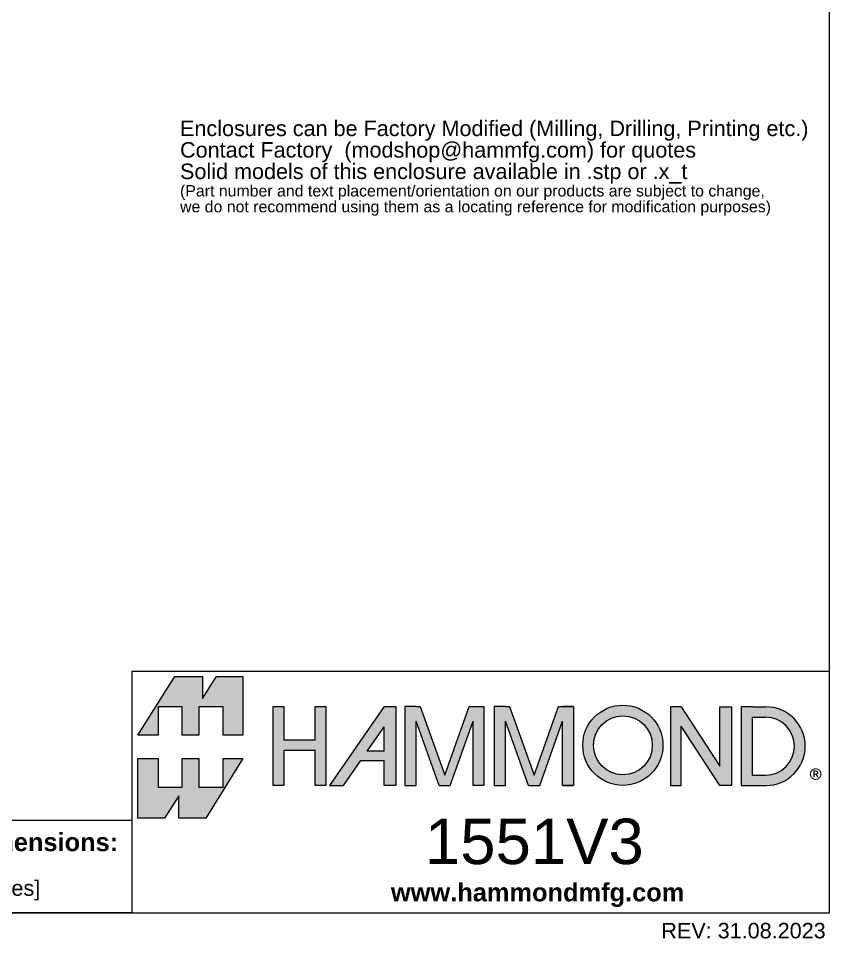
# Model space of a CAD drawing. Header units: millimetres. Extents: x 4 to 345, y 4 to 266.
# Drawn here: x 228.3 to 339.9, y 5.8 to 132.4 of the extents above; entities that cross this region are included whole.
import ezdxf

# ---------------------------------------------------------------- set-up
doc = ezdxf.new("R2010")
doc.units = ezdxf.units.MM
doc.header["$LTSCALE"] = 1.25
doc.layers.get('0').update_dxf_attribs({"lineweight": 25})
for name, color, linetype, lineweight in [('Hatch (ANSI)', 7, 'Continuous', 9), ('Sketch Geometry (ANSI)', 7, 'Continuous', 9), ('Symbol (ANSI)', 7, 'Continuous', 9)]:
    doc.layers.add(name, color=color, linetype=linetype, lineweight=lineweight)
doc.styles.add('Note Text (ANSI)', font='arial.ttf')
doc.styles.add('Text Style20', font='arial.ttf')

# ---------------------------------------------------------------- blocks, each defined once
blk = doc.blocks.new('Title Blocks HAMMOND')
at = {"layer": 'Sketch Geometry (ANSI)'}
for p, q in [((270, 36.2), (193.21, 36.2)), ((193.21, 36.2), (193.21, 9.64)), ((270, 9.64), (270, 36.2)), ((173.94, 19.84), (193.21, 19.84)), ((193.21, 19.84), (193.21, 9.64)), ((193.21, 9.64), (173.94, 9.64)), ((193.21, 9.64), (270, 9.64))]:
    blk.add_line(p, q, dxfattribs=at)
at = {"layer": 'Symbol (ANSI)', "insert": (174.95, 14.72), "char_height": 1.7, "width": 30.7233, "attachment_point": 4, "line_spacing_factor": 0.845197, "style": 'Note Text (ANSI)'}
blk.add_mtext('{\\fArial|b1|i0|c0|p34;\\H1.17647x;Dimensions:\\fArial|b0|i0|c0|p34;\\H0.85x;\\Pmm\\H1.23561x; \\H0.80932x;\\P[inches]\\H1.1281x; }', dxfattribs=at)
at = {"layer": 'Symbol (ANSI)', "insert": (237.87, 11.6), "char_height": 2, "width": 63.9641, "attachment_point": 5, "style": 'Note Text (ANSI)'}
blk.add_mtext('\\fArial|b1|i0;{\\H2.0000;www.hammondmfg.com}', dxfattribs=at)
at = {"layer": 'Symbol (ANSI)'}
for tag, p, height, style in [('<TITLE>_001', (225.47, 15.01), 5, 'Text Style20'), ('REV:Date_<DD.MM.YYYY>_001', (251.48, 6.84), 1.7, 'Note Text (ANSI)')]:
    blk.add_attdef(tag, p, '', height=height, dxfattribs=dict(at, style=style))
blk = doc.blocks.new('Borders Hammond Border')
at = {"layer": 'Sketch Geometry (ANSI)'}
for p, q in [((271.9, 7.5), (271.9, 208.4)), ((7.5, 7.5), (271.9, 7.5))]:
    blk.add_line(p, q, dxfattribs=at)
blk = doc.blocks.new('Hammond Logo 2023')
at = {"layer": 'Hatch (ANSI)', "true_color": 0xca0000}
for points in [[(-32.64, 7.81), (-29.61, 7.81), (-29.61, 5.38), (-28.08, 7.81), (-25.17, 7.81), (-25.17, 1.34), (-27.32, 1.34), (-27.32, 4.45), (-30.02, 4.45), (-30.02, 1.34), (-31.86, 1.34), (-31.86, 4.45), (-34.48, 4.45), (-34.48, 1.34), (-36.72, 1.34)], [(-34.48, -1.24), (-34.48, -4.39), (-31.86, -4.39), (-31.86, -1.24), (-30.02, -1.24), (-30.02, -4.39), (-27.32, -4.39), (-27.32, -1.24), (-25.17, -1.24), (-29.24, -7.81), (-32.22, -7.81), (-32.22, -5.32), (-33.79, -7.81), (-36.72, -7.81), (-36.72, -1.24)]]:
    blk.add_hatch(color=12, dxfattribs=at).paths.add_polyline_path(points)
at = {"layer": 'Hatch (ANSI)'}
for points in [[(-20.66, 4.5), (-20.66, 0.81), (-17.2, 0.81), (-17.2, 4.5), (-16.04, 4.5), (-16.04, -4.2), (-17.2, -4.2), (-17.2, -0.35), (-20.66, -0.35), (-20.66, -4.2), (-21.82, -4.2), (-21.82, 4.5)], [(-7.35, -4.2), (-6.1, -4.2), (-6.1, 2.89), (-3.58, -4.2), (-2.35, -4.2), (0.18, 2.89), (0.18, -4.2), (1.35, -4.2), (1.35, 4.5), (-0.26, 4.5), (-2.96, -3.07), (-5.66, 4.5), (-7.35, 4.5)], [(2.5, 4.5), (4.19, 4.5), (6.88, -3.07), (9.58, 4.5), (11.2, 4.5), (11.2, -4.2), (10.02, -4.2), (10.02, 2.89), (7.5, -4.2), (6.27, -4.2), (3.75, 2.89), (3.75, -4.2), (2.5, -4.2)], [(21.89, -4.21), (23.06, -4.21), (23.06, 2.33), (27.33, -4.21), (28.6, -4.21), (28.6, 4.46), (27.33, 4.46), (27.33, -2.07), (23.06, 4.46), (21.89, 4.46)]]:
    blk.add_hatch(color=256, dxfattribs=at).paths.add_polyline_path(points)
h = blk.add_hatch(color=256, dxfattribs=at)
h.paths.add_polyline_path([(-11.47, -0.42), (-9.6, 2.24), (-9.6, -0.42)], flags=0)
h.paths.add_polyline_path([(-9.6, -4.2), (-9.6, -1.45), (-12.19, -1.45), (-14.11, -4.2), (-15.62, -4.2), (-9.6, 4.5), (-8.35, 4.5), (-8.35, -4.2)])
h = blk.add_hatch(color=256, dxfattribs=at)
edge = h.paths.add_edge_path(flags=0)
edge.add_arc((16.65, 0.23), 3.24, 0, 360)
edge = h.paths.add_edge_path()
edge.add_arc((16.65, 0.23), 4.41, 0, 360)
h = blk.add_hatch(color=256, dxfattribs=at)
edge = h.paths.add_edge_path(flags=0)
edge.add_arc((32.32, 0.13), 3.2, 271.3554, 448.6446)
edge.add_line((32.39, 3.33), (30.91, 3.33))
edge.add_line((30.91, 3.33), (30.91, -3.07))
edge.add_line((30.91, -3.07), (32.39, -3.07))
edge = h.paths.add_edge_path()
edge.add_line((29.66, -4.21), (32.39, -4.21))
edge.add_arc((32.39, 0.13), 4.33, 270, 450)
edge.add_line((32.39, 4.46), (29.66, 4.46))
edge.add_line((29.66, 4.46), (29.66, -4.21))
at = {"layer": 'Sketch Geometry (ANSI)'}
for p, q in [((-36.72, 1.34), (-32.64, 7.81)), ((-32.64, 7.81), (-29.61, 7.81)), ((-29.61, 7.81), (-29.61, 5.38)), ((-29.61, 5.38), (-28.08, 7.81)), ((-28.08, 7.81), (-25.17, 7.81)), ((-25.17, 7.81), (-25.17, 1.34)), ((-31.86, 4.45), (-34.48, 4.45)), ((-34.48, 4.45), (-34.48, 1.34)), ((-31.86, 1.34), (-31.86, 4.45)), ((-27.32, 4.45), (-30.02, 4.45)), ((-30.02, 4.45), (-30.02, 1.34)), ((-27.32, 1.34), (-27.32, 4.45)), ((-21.82, 4.5), (-20.66, 4.5)), ((-21.82, -4.2), (-21.82, 4.5)), ((-20.66, 4.5), (-20.66, 0.81)), ((-17.2, 4.5), (-16.04, 4.5)), ((-17.2, 0.81), (-17.2, 4.5)), ((-16.04, 4.5), (-16.04, -4.2)), ((-9.6, 4.5), (-15.62, -4.2)), ((-9.6, 4.5), (-8.35, 4.5)), ((-8.35, 4.5), (-8.35, -4.2)), ((-6.1, 4.5), (-7.35, 4.5)), ((-7.35, 4.5), (-7.35, -4.2)), ((-6.1, 4.5), (-5.66, 4.5)), ((-5.66, 4.5), (-2.96, -3.07)), ((-2.96, -3.07), (-0.26, 4.5)), ((-0.26, 4.5), (0.18, 4.5)), ((0.18, 4.5), (1.35, 4.5)), ((1.35, 4.5), (1.35, -4.2)), ((3.6, 4.5), (2.5, 4.5)), ((2.5, 4.5), (2.5, -4.2)), ((2.5, 4.5), (2.5, -4.2)), ((3.75, 4.5), (2.5, 4.5)), ((3.75, 4.5), (4.19, 4.5)), ((4.19, 4.5), (6.88, -3.07)), ((6.88, -3.07), (9.58, 4.5)), ((9.58, 4.5), (10.02, 4.5)), ((10.02, 4.5), (11.2, 4.5)), ((11.13, 4.5), (10.04, 4.5)), ((11.2, 4.5), (11.2, -4.2)), ((23.06, 4.46), (21.89, 4.46)), ((21.89, 4.46), (21.89, -4.21)), ((23.06, 4.46), (27.33, -2.07)), ((27.33, 4.46), (28.6, 4.46)), ((27.33, -2.07), (27.33, 4.46)), ((28.6, 4.46), (28.6, -4.21)), ((30.91, 4.46), (29.66, 4.46)), ((29.66, 4.46), (29.66, -4.21)), ((30.91, 4.46), (32.39, 4.46)), ((30.91, -3.07), (30.91, 3.33)), ((30.91, 3.33), (32.39, 3.33)), ((-11.47, -0.42), (-9.6, 2.24)), ((-9.6, -0.42), (-9.6, 2.24)), ((-6.1, -4.2), (-6.1, 2.89)), ((-3.58, -4.2), (-6.1, 2.89)), ((-2.35, -4.2), (0.18, 2.89)), ((0.18, -4.2), (0.18, 2.89)), ((6.27, -4.2), (3.75, 2.89)), ((3.75, -4.2), (3.75, 2.89)), ((7.5, -4.2), (10.02, 2.89)), ((10.02, -4.2), (10.02, 2.89)), ((23.06, -4.21), (23.06, 2.33)), ((27.33, -4.21), (23.06, 2.33)), ((-34.48, 1.34), (-36.72, 1.34)), ((-30.02, 1.34), (-31.86, 1.34)), ((-25.17, 1.34), (-27.32, 1.34)), ((-20.66, 0.81), (-17.2, 0.81)), ((-17.2, -0.35), (-20.66, -0.35)), ((-20.66, -0.35), (-20.66, -4.2)), ((-17.2, -4.2), (-17.2, -0.35)), ((-9.6, -0.42), (-11.47, -0.42)), ((-36.72, -1.24), (-34.48, -1.24)), ((-36.72, -7.81), (-36.72, -1.24)), ((-34.48, -1.24), (-34.48, -4.39)), ((-31.86, -4.39), (-31.86, -1.24)), ((-31.86, -1.24), (-30.02, -1.24)), ((-30.02, -1.24), (-30.02, -4.39)), ((-25.17, -1.24), (-29.24, -7.81)), ((-27.32, -4.39), (-27.32, -1.24)), ((-27.32, -1.24), (-25.17, -1.24)), ((-14.11, -4.2), (-12.19, -1.45)), ((-12.25, -1.45), (-9.6, -1.45)), ((-9.6, -4.2), (-9.6, -1.45)), ((30.91, -3.07), (32.39, -3.07)), ((-34.48, -4.39), (-31.86, -4.39)), ((-30.02, -4.39), (-27.32, -4.39)), ((-20.66, -4.2), (-21.82, -4.2)), ((-16.04, -4.2), (-17.2, -4.2)), ((-15.62, -4.2), (-14.11, -4.2)), ((-8.35, -4.2), (-9.6, -4.2)), ((-7.35, -4.2), (-6.1, -4.2)), ((-3.58, -4.2), (-2.35, -4.2)), ((1.35, -4.2), (0.18, -4.2)), ((2.5, -4.2), (3.6, -4.2)), ((2.5, -4.2), (3.75, -4.2)), ((6.27, -4.2), (7.5, -4.2)), ((11.2, -4.2), (10.02, -4.2)), ((10.04, -4.2), (11.13, -4.2)), ((21.89, -4.21), (23.06, -4.21)), ((28.6, -4.21), (27.33, -4.21)), ((29.66, -4.21), (30.91, -4.21)), ((30.91, -4.21), (32.39, -4.21)), ((-32.22, -5.32), (-33.79, -7.81)), ((-32.22, -7.81), (-32.22, -5.32)), ((-33.79, -7.81), (-36.72, -7.81)), ((-29.24, -7.81), (-32.22, -7.81))]:
    blk.add_line(p, q, dxfattribs=at)
for radius in [4.41, 3.24]:
    blk.add_circle((16.65, 0.23), radius, dxfattribs=at)
for centre, radius, start, end in [((32.39, 0.13), 4.33, 270, 90), ((32.32, 0.13), 3.2, 271.3554, 88.6446)]:
    blk.add_arc(centre, radius, start, end, dxfattribs=at)
at = {"layer": 'Symbol (ANSI)', "insert": (38.16, -3.85), "char_height": 2.6786, "attachment_point": 5, "line_spacing_factor": 2.240005, "style": 'Note Text (ANSI)'}
blk.add_mtext('\\fCalibri|b0|i0;{\\H2.6786;®}\\fCalibri|b0|i0;{\\H27.1874;\\P}', dxfattribs=at)

msp = doc.modelspace()

# ---------------------------------------------------------------- block references
at = {"xscale": 1.25, "yscale": 1.25, "zscale": 1.25}
for name, p in [('Borders Hammond Border', (0, 0)), ('Hammond Logo 2023', (290.627, 32.143))]:
    msp.add_blockref(name, p, dxfattribs=at)
msp.add_blockref('Title Blocks HAMMOND', (2.379, -2.674), dxfattribs=at).add_auto_attribs({'<TITLE>_001': '1551V3', 'REV:Date_<DD.MM.YYYY>_001': 'REV: 31.08.2023'})

# ---------------------------------------------------------------- texts
at = {"layer": 'Symbol (ANSI)', "color": 5, "true_color": 0x0000ff, "insert": (250.527, 110.652), "char_height": 2.125, "width": 86.43665, "attachment_point": 4, "line_spacing_factor": 0.834474, "style": 'Note Text (ANSI)'}
msp.add_mtext('{\\H1x;Enclosures can be Factory Modified (Milling, Drilling, Printing etc.)\\PContact Factory  (modshop@hammfg.com) for quotes\\H1.2001x; \\H0.83326x;\\PSolid models of this enclosure available in .stp or .x_t\\H1.17362x; \\H0.85207x;\\P\\H0.73529x;(Part number and text placement/orientation on our products are subject to change,\\H1.23371x; \\H0.81056x;\\Pwe do not recommend using them as a locating reference for modification purposes)\\fCalibri|b0|i0|c0|p34;\\H1.06945x; \\H0.93506x;\\P\\H1.0709x; }', dxfattribs=at)

doc.saveas('drawing.dxf')
